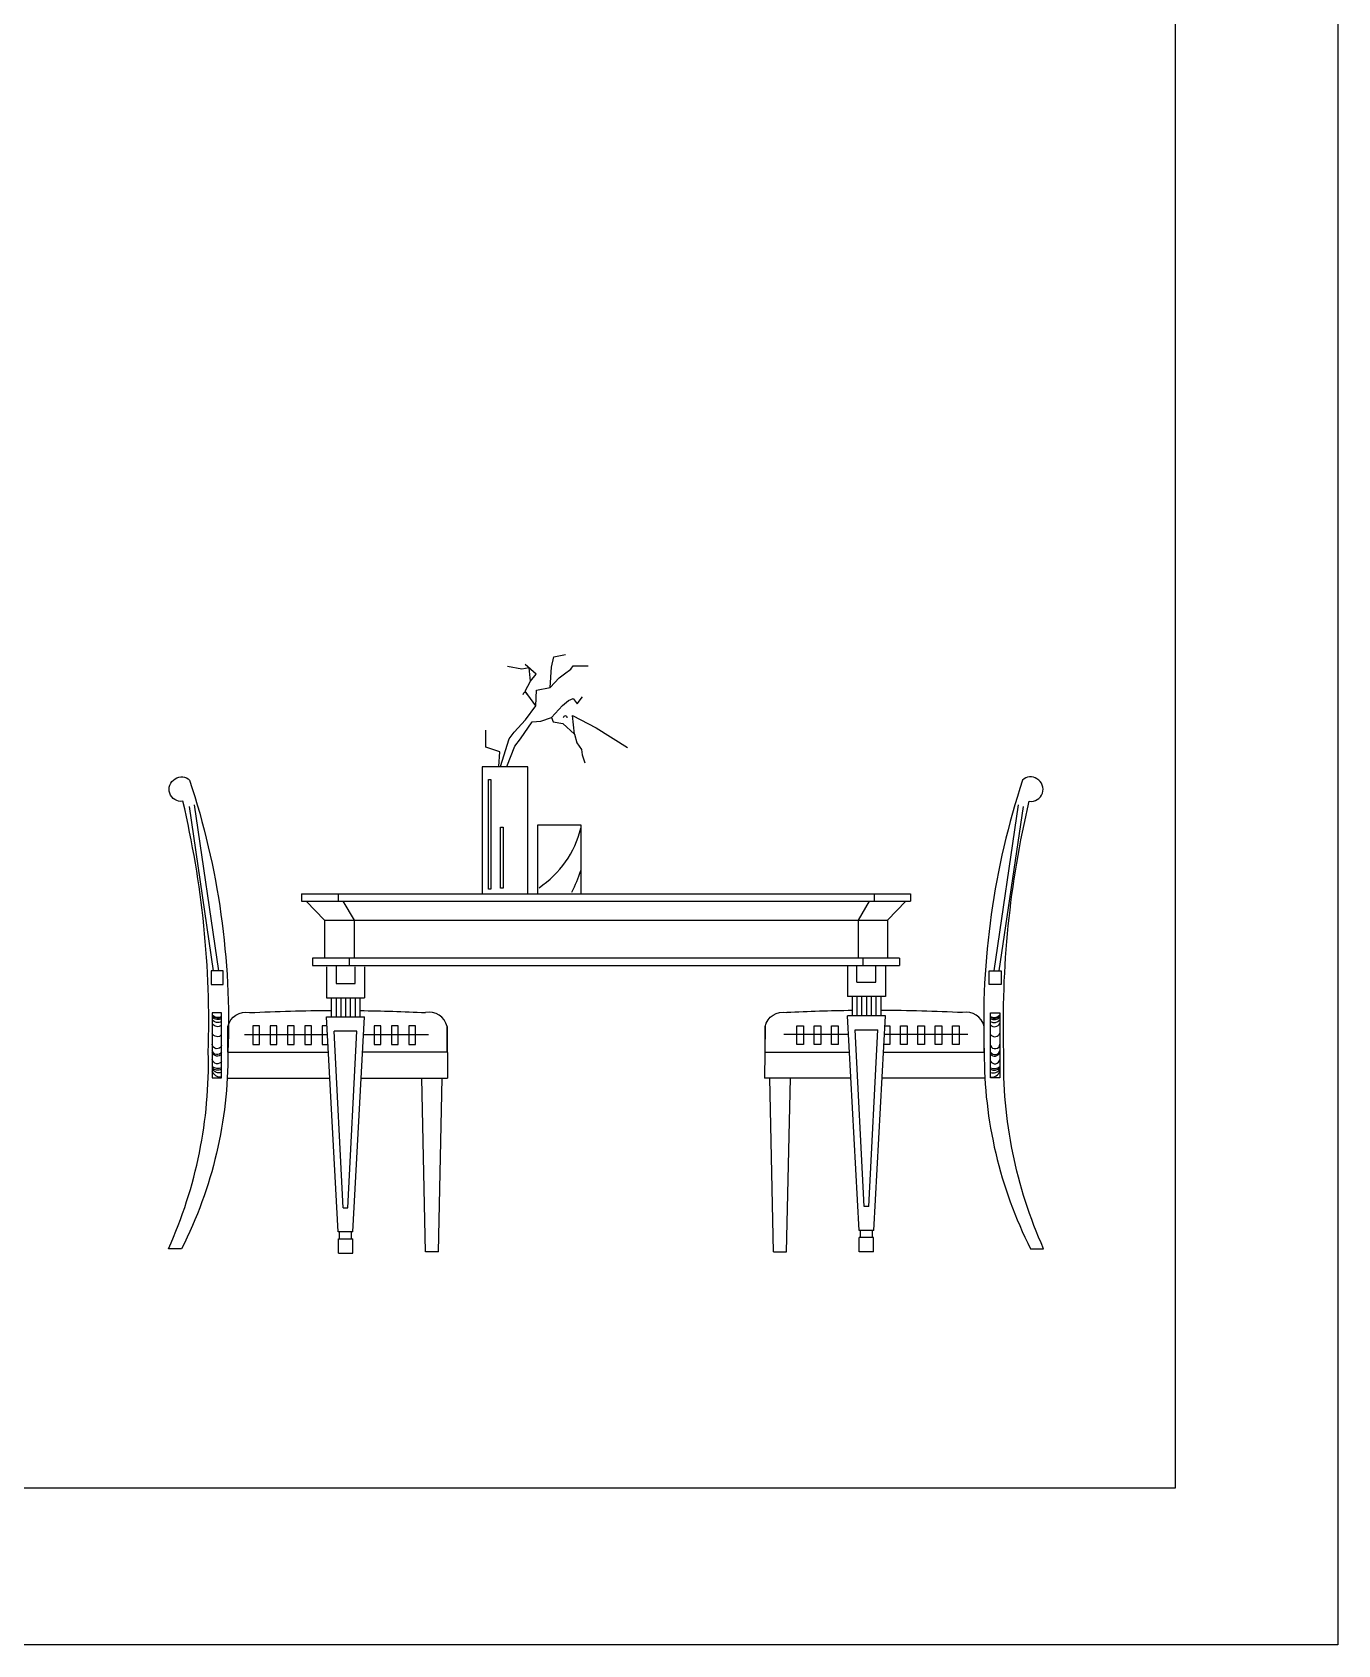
# Model space of a CAD drawing. Header units: inches. Extents: x 10 to 52.5, y 12.2 to 37.
# Drawn here: x 28.293 to 31.002, y 12.211 to 15.555 of the extents above; entities that cross this region are included whole.
import ezdxf

# ---------------------------------------------------------------- set-up
doc = ezdxf.new("R2010")
doc.units = ezdxf.units.IN
doc.header["$MEASUREMENT"] = 0
for name, color, linetype in [('02', 2, 'Continuous'), ('1', 1, 'Continuous'), ('4', 4, 'Continuous'), ('kadrbm', 4, 'Continuous')]:
    doc.layers.add(name, color=color, linetype=linetype)

# ---------------------------------------------------------------- blocks, each defined once
blk = doc.blocks.new('kadrbm')
at = {"layer": 'kadrbm', "color": 4}
blk.add_lwpolyline([(0, 0), (0, 24.7972), (21, 24.7972), (21, 0), (0, 0)], close=True, dxfattribs=at)
blk.add_lwpolyline([(20.6631, 0.3257), (20.6631, 24.4603), (0.3369, 24.4603), (0.3369, 0.3257), (20.6631, 0.3257)], dxfattribs=at)

msp = doc.modelspace()

# ---------------------------------------------------------------- linework, layer by layer
at = {"layer": '02'}
for p, q in [((28.8519, 13.768), (30.1155, 13.768)), ((28.8519, 13.7532), (30.1155, 13.7532)), ((28.8749, 13.6195), (30.0925, 13.6195)), ((28.9234, 13.5525), (28.9234, 13.5129)), ((28.9333, 13.5525), (28.9333, 13.5129)), ((28.9432, 13.5525), (28.9432, 13.5129)), ((28.9531, 13.5525), (28.9531, 13.5129)), ((28.963, 13.5525), (28.963, 13.5129)), ((30.0041, 13.555), (30.0041, 13.5154)), ((30.014, 13.555), (30.014, 13.5154)), ((30.0239, 13.555), (30.0239, 13.5154)), ((30.0338, 13.555), (30.0338, 13.5154)), ((30.0437, 13.555), (30.0437, 13.5154)), ((28.9278, 13.0674), (28.9036, 13.5129)), ((28.9586, 13.0674), (28.9828, 13.5129)), ((30.0085, 13.0699), (29.9843, 13.5154)), ((30.0392, 13.0699), (30.0635, 13.5154)), ((29.8135, 13.493), (29.8126, 13.386)), ((29.1548, 13.4396), (28.9791, 13.4396)), ((28.6978, 13.386), (28.911, 13.386)), ((28.9762, 13.386), (29.1548, 13.386)), ((29.9913, 13.386), (29.8126, 13.386)), ((29.8313, 13.0254), (29.8236, 13.386)), ((29.8583, 13.0254), (29.8661, 13.386)), ((30.2696, 13.386), (30.0564, 13.386)), ((28.9586, 13.0674), (28.9278, 13.0674)), ((28.9284, 13.0525), (28.9581, 13.0525)), ((30.0392, 13.0699), (30.0085, 13.0699)), ((30.0387, 13.0551), (30.009, 13.0551)), ((28.9284, 13.0228), (28.9581, 13.0228)), ((29.8313, 13.0254), (29.8583, 13.0254)), ((30.0387, 13.0254), (30.009, 13.0254))]:
    msp.add_line(p, q, dxfattribs=at)
for points in [[(29.2646, 14.0325), (29.2824, 14.0898), (29.2927, 14.1034), (29.3166, 14.129), (29.3379, 14.158), (29.3396, 14.1904), (29.3677, 14.1963), (29.3703, 14.2381), (29.3754, 14.2594), (29.3993, 14.2645)], [(29.3268, 14.2091), (29.3241, 14.2366), (29.3089, 14.2338), (29.279, 14.2398)], [(29.3379, 14.158), (29.3157, 14.1887), (29.3268, 14.2091), (29.3387, 14.2236), (29.3157, 14.2441)], [(29.3677, 14.1963), (29.3865, 14.2159), (29.3976, 14.2245), (29.4104, 14.2338), (29.4155, 14.2407), (29.4469, 14.2407)], [(29.3703, 14.1341), (29.3933, 14.1588), (29.4061, 14.1691), (29.4155, 14.1733), (29.424, 14.1622), (29.4351, 14.1767)], [(29.2775, 14.0325), (29.2944, 14.0744), (29.3063, 14.0898), (29.3302, 14.1247), (29.3481, 14.1264), (29.3703, 14.1341), (29.3737, 14.1247), (29.3942, 14.1213), (29.4181, 14.0992), (29.4142, 14.1382), (29.4635, 14.1123), (29.5284, 14.0719)], [(29.2614, 14.0325), (29.2632, 14.0624), (29.2342, 14.0724), (29.2342, 14.1077)], [(29.4181, 14.0992), (29.4232, 14.0813), (29.4326, 14.0676), (29.4343, 14.0565), (29.4394, 14.0395)], [(29.3215, 13.768), (29.3215, 14.0314), (29.2267, 14.0314), (29.2267, 13.768)], [(29.4321, 13.768), (29.4321, 13.9109), (29.3416, 13.9109), (29.3416, 13.768)], [(28.8519, 13.768), (28.8519, 13.7532)], [(28.8618, 13.7532), (28.8997, 13.7136), (28.8997, 13.6344)], [(30.1056, 13.7532), (30.0678, 13.7136), (30.0678, 13.6344)], [(30.1155, 13.768), (30.1155, 13.7532)], [(30.0925, 13.6344), (28.8749, 13.6344), (28.8749, 13.6195)], [(30.0925, 13.6344), (30.0925, 13.6195)], [(28.9284, 13.0228), (28.9284, 13.0525)], [(28.9308, 13.0525), (28.9308, 13.0674)], [(28.9557, 13.0525), (28.9557, 13.0674)], [(28.9581, 13.0228), (28.9581, 13.0525)], [(30.009, 13.0254), (30.009, 13.0551)], [(30.0114, 13.0551), (30.0114, 13.0699)], [(30.0363, 13.0551), (30.0363, 13.0699)], [(30.0387, 13.0254), (30.0387, 13.0551)]]:
    msp.add_lwpolyline(points, dxfattribs=at)
for points in [[(29.3202, 14.1811, 1), (29.3113, 14.1811)], [(29.4032, 14.1331, 1), (29.395, 14.1331)], [(28.6196, 14.0039, -0.089538), (28.6992, 13.4396, -0.118673), (28.6031, 13.032), (28.5758, 13.032, 0.112307), (28.6584, 13.4396, 0.065744), (28.6057, 13.9601, -0.835232)], [(28.6057, 13.9601, -0.835232), (28.5898, 14.0067, -0.390507), (28.6196, 14.0039, -0.045614)], [(30.3617, 13.9601, 0.835232), (30.3776, 14.0067, 0.390507), (30.3479, 14.0039, 0.089538), (30.2683, 13.4396)], [(30.2683, 13.4396, 0.118673), (30.3644, 13.032), (30.3916, 13.032, -0.112307), (30.309, 13.4396, -0.065744), (30.3617, 13.9601)], [(28.6992, 13.4396), (28.6992, 13.493, -0.403236), (28.7441, 13.5218, -0.011526), (28.9139, 13.5263)], [(28.9733, 13.526, -0.009216), (29.109, 13.5218)], [(29.1539, 13.4396), (29.1539, 13.493, 0.403236), (29.109, 13.5218, 0.02613)], [(29.8135, 13.4396), (29.8135, 13.493, -0.403236), (29.8584, 13.5218)], [(29.9942, 13.526, 0.009216), (29.8584, 13.5218)], [(30.2683, 13.4396), (30.2683, 13.493, 0.403236), (30.2234, 13.5218, 0.011526), (30.0536, 13.5263)]]:
    msp.add_lwpolyline(points, format="xyb", dxfattribs=at)
at = {"layer": '1'}
for p, q in [((28.6186, 13.9492), (28.6686, 13.6086)), ((28.6288, 13.9526), (28.6794, 13.6086)), ((30.3386, 13.9526), (30.2881, 13.6086)), ((30.3489, 13.9492), (30.2988, 13.6086)), ((28.8997, 13.7136), (30.0678, 13.7136)), ((28.9234, 13.6195), (28.9234, 13.5822)), ((28.963, 13.5822), (28.963, 13.6168)), ((30.0437, 13.5847), (30.0437, 13.6194)), ((28.9234, 13.5822), (28.963, 13.5822)), ((30.0041, 13.5847), (30.0437, 13.5847)), ((28.9036, 13.5525), (28.9828, 13.5525)), ((28.9383, 13.1169), (28.9198, 13.4832)), ((28.9667, 13.4832), (28.9198, 13.4832)), ((28.9481, 13.1169), (28.9667, 13.4832)), ((29.1539, 13.493), (29.1548, 13.386)), ((30.019, 13.1194), (30.0004, 13.4857)), ((30.0004, 13.4857), (30.0473, 13.4857)), ((30.0288, 13.1194), (30.0473, 13.4857)), ((28.7332, 13.4762), (28.9061, 13.4762)), ((28.9811, 13.4762), (29.1153, 13.4762)), ((29.9864, 13.4762), (29.8522, 13.4762)), ((30.2343, 13.4762), (30.0613, 13.4762)), ((28.6992, 13.4396), (28.9081, 13.4396)), ((29.8126, 13.4396), (29.9884, 13.4396)), ((30.0593, 13.4396), (30.2683, 13.4396)), ((29.1091, 13.0254), (29.1014, 13.386)), ((29.1361, 13.0254), (29.1439, 13.386)), ((28.9383, 13.1169), (28.9481, 13.1169)), ((30.0288, 13.1194), (30.019, 13.1194)), ((29.1361, 13.0254), (29.1091, 13.0254))]:
    msp.add_line(p, q, dxfattribs=at)
for points in [[(28.9279, 13.768), (28.9279, 13.7532)], [(28.9378, 13.7532), (28.9608, 13.7136), (28.9608, 13.6344)], [(28.9509, 13.6344), (28.9509, 13.6195)], [(28.9052, 13.4941), (28.8947, 13.4941)], [(28.8947, 13.4941), (28.8947, 13.4555), (28.9073, 13.4555)], [(30.0727, 13.4941), (30.0727, 13.4555), (30.0602, 13.4555)], [(30.0623, 13.4941), (30.0727, 13.4941)]]:
    msp.add_lwpolyline(points, dxfattribs=at)
for points in [[(28.6642, 13.6086), (28.6642, 13.5803), (28.6892, 13.5803), (28.6892, 13.6086)], [(30.3033, 13.6086), (30.3033, 13.5803), (30.2783, 13.5803), (30.2783, 13.6086)], [(28.6667, 13.521), (28.6667, 13.3865), (28.6861, 13.3865), (28.6861, 13.521)], [(30.3007, 13.521), (30.3007, 13.3865), (30.2814, 13.3865), (30.2814, 13.521)], [(28.7511, 13.4941), (28.7511, 13.4555), (28.7649, 13.4555), (28.7649, 13.4941)], [(28.787, 13.4941), (28.787, 13.4555), (28.8008, 13.4555), (28.8008, 13.4941)], [(28.8229, 13.4941), (28.8229, 13.4555), (28.8367, 13.4555), (28.8367, 13.4941)], [(28.8588, 13.4941), (28.8588, 13.4555), (28.8726, 13.4555), (28.8726, 13.4941)], [(29.0024, 13.4941), (29.0024, 13.4555), (29.0163, 13.4555), (29.0163, 13.4941)], [(29.0384, 13.4941), (29.0384, 13.4555), (29.0522, 13.4555), (29.0522, 13.4941)], [(29.0743, 13.4941), (29.0743, 13.4555), (29.0881, 13.4555), (29.0881, 13.4941)], [(29.8932, 13.4941), (29.8932, 13.4555), (29.8794, 13.4555), (29.8794, 13.4941)], [(29.9291, 13.4941), (29.9291, 13.4555), (29.9153, 13.4555), (29.9153, 13.4941)], [(29.965, 13.4941), (29.965, 13.4555), (29.9512, 13.4555), (29.9512, 13.4941)], [(30.1086, 13.4941), (30.1086, 13.4555), (30.0948, 13.4555), (30.0948, 13.4941)], [(30.1445, 13.4941), (30.1445, 13.4555), (30.1307, 13.4555), (30.1307, 13.4941)], [(30.1804, 13.4941), (30.1804, 13.4555), (30.1666, 13.4555), (30.1666, 13.4941)], [(30.2163, 13.4941), (30.2163, 13.4555), (30.2025, 13.4555), (30.2025, 13.4941)]]:
    msp.add_lwpolyline(points, close=True, dxfattribs=at)
for points in [[(28.6861, 13.5138, -0.390099), (28.6667, 13.517)], [(28.6861, 13.5117, -0.346367), (28.6667, 13.5149)], [(28.6861, 13.5091, -0.346367), (28.6667, 13.5123)], [(30.2814, 13.5138, 0.390099), (30.3007, 13.517)], [(30.2814, 13.5117, 0.346367), (30.3007, 13.5149)], [(30.2814, 13.5091, 0.346367), (30.3007, 13.5123)], [(28.6861, 13.5035, -0.390099), (28.6667, 13.5067)], [(28.6861, 13.4961, -0.521699), (28.6667, 13.4993)], [(28.6861, 13.4762, -0.609774), (28.6667, 13.4794)], [(30.2814, 13.5035, 0.390099), (30.3007, 13.5067)], [(30.2814, 13.4961, 0.521699), (30.3007, 13.4993)], [(30.2814, 13.4762, 0.609774), (30.3007, 13.4794)], [(28.6861, 13.4534, -0.831042), (28.6667, 13.4566)], [(30.2814, 13.4534, 0.831042), (30.3007, 13.4566)], [(28.6861, 13.44, -0.698107), (28.6667, 13.4432)], [(28.6861, 13.4356, -0.565701), (28.6667, 13.4388)], [(28.6861, 13.421, -0.698109), (28.6667, 13.4242)], [(30.2814, 13.44, 0.698107), (30.3007, 13.4432)], [(30.2814, 13.4356, 0.565701), (30.3007, 13.4388)], [(30.2814, 13.421, 0.698109), (30.3007, 13.4242)], [(28.6861, 13.4071, -0.302695), (28.6667, 13.4103)], [(28.6861, 13.4045, -0.390099), (28.6667, 13.4077)], [(28.6861, 13.3976, -0.36502), (28.6667, 13.4047)], [(28.6861, 13.3877, -0.344545), (28.6667, 13.4002)], [(30.2814, 13.4071, 0.302695), (30.3007, 13.4103)], [(30.2814, 13.4045, 0.390099), (30.3007, 13.4077)], [(30.2814, 13.3976, 0.36502), (30.3007, 13.4047)], [(30.2814, 13.3877, 0.344545), (30.3007, 13.4002)]]:
    msp.add_lwpolyline(points, format="xyb", dxfattribs=at)
at = {"layer": '4'}
for p, q in [((28.9185, 13.7683), (29.0199, 13.7683)), ((30.0041, 13.5847), (30.0041, 13.6194)), ((30.0635, 13.555), (29.9843, 13.555)), ((28.9036, 13.5129), (28.9828, 13.5129)), ((28.9828, 13.5228), (28.9828, 13.5228)), ((29.9843, 13.5253), (29.9843, 13.5253)), ((30.0635, 13.5154), (29.9843, 13.5154))]:
    msp.add_line(p, q, dxfattribs=at)
for points in [[(29.2399, 14.0051), (29.2446, 14.0051), (29.2446, 13.7781), (29.2399, 13.7781)], [(29.2644, 13.9062), (29.2701, 13.9062), (29.2701, 13.78), (29.2644, 13.78)]]:
    msp.add_lwpolyline(points, close=True, dxfattribs=at)
for points in [[(30.0297, 13.7532), (30.0066, 13.7136), (30.0066, 13.6344)], [(30.0396, 13.768), (30.0396, 13.7532)], [(28.9036, 13.6168), (28.9036, 13.5525)], [(28.9828, 13.6168), (28.9828, 13.5525)], [(29.9843, 13.6194), (29.9843, 13.555)], [(30.0166, 13.6344), (30.0166, 13.6195)], [(30.0635, 13.6194), (30.0635, 13.555)], [(28.9135, 13.5525), (28.9135, 13.5129)], [(28.9729, 13.5525), (28.9729, 13.5129)], [(29.9942, 13.555), (29.9942, 13.5154)], [(30.0536, 13.555), (30.0536, 13.5154)]]:
    msp.add_lwpolyline(points, dxfattribs=at)
for centre, radius, start, end in [((29.2293, 13.9542), 0.2082, 303.6591, 346.1309), ((29.1932, 13.8895), 0.249, 331.7172, 343.0052)]:
    msp.add_arc(centre, radius, start, end, dxfattribs=at)

# ---------------------------------------------------------------- block references
at = {"layer": 'kadrbm'}
msp.add_blockref('kadrbm', (10.0018, 12.2106), dxfattribs=at)

doc.saveas('drawing.dxf')
